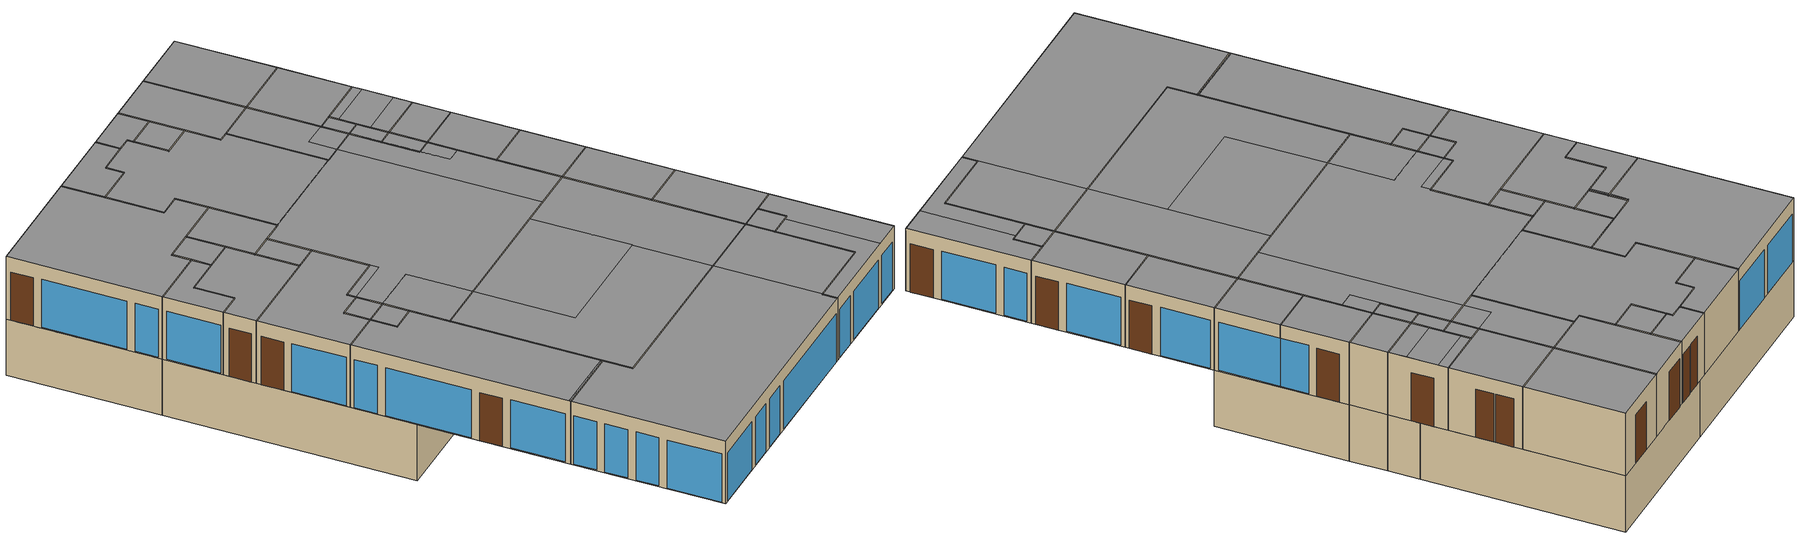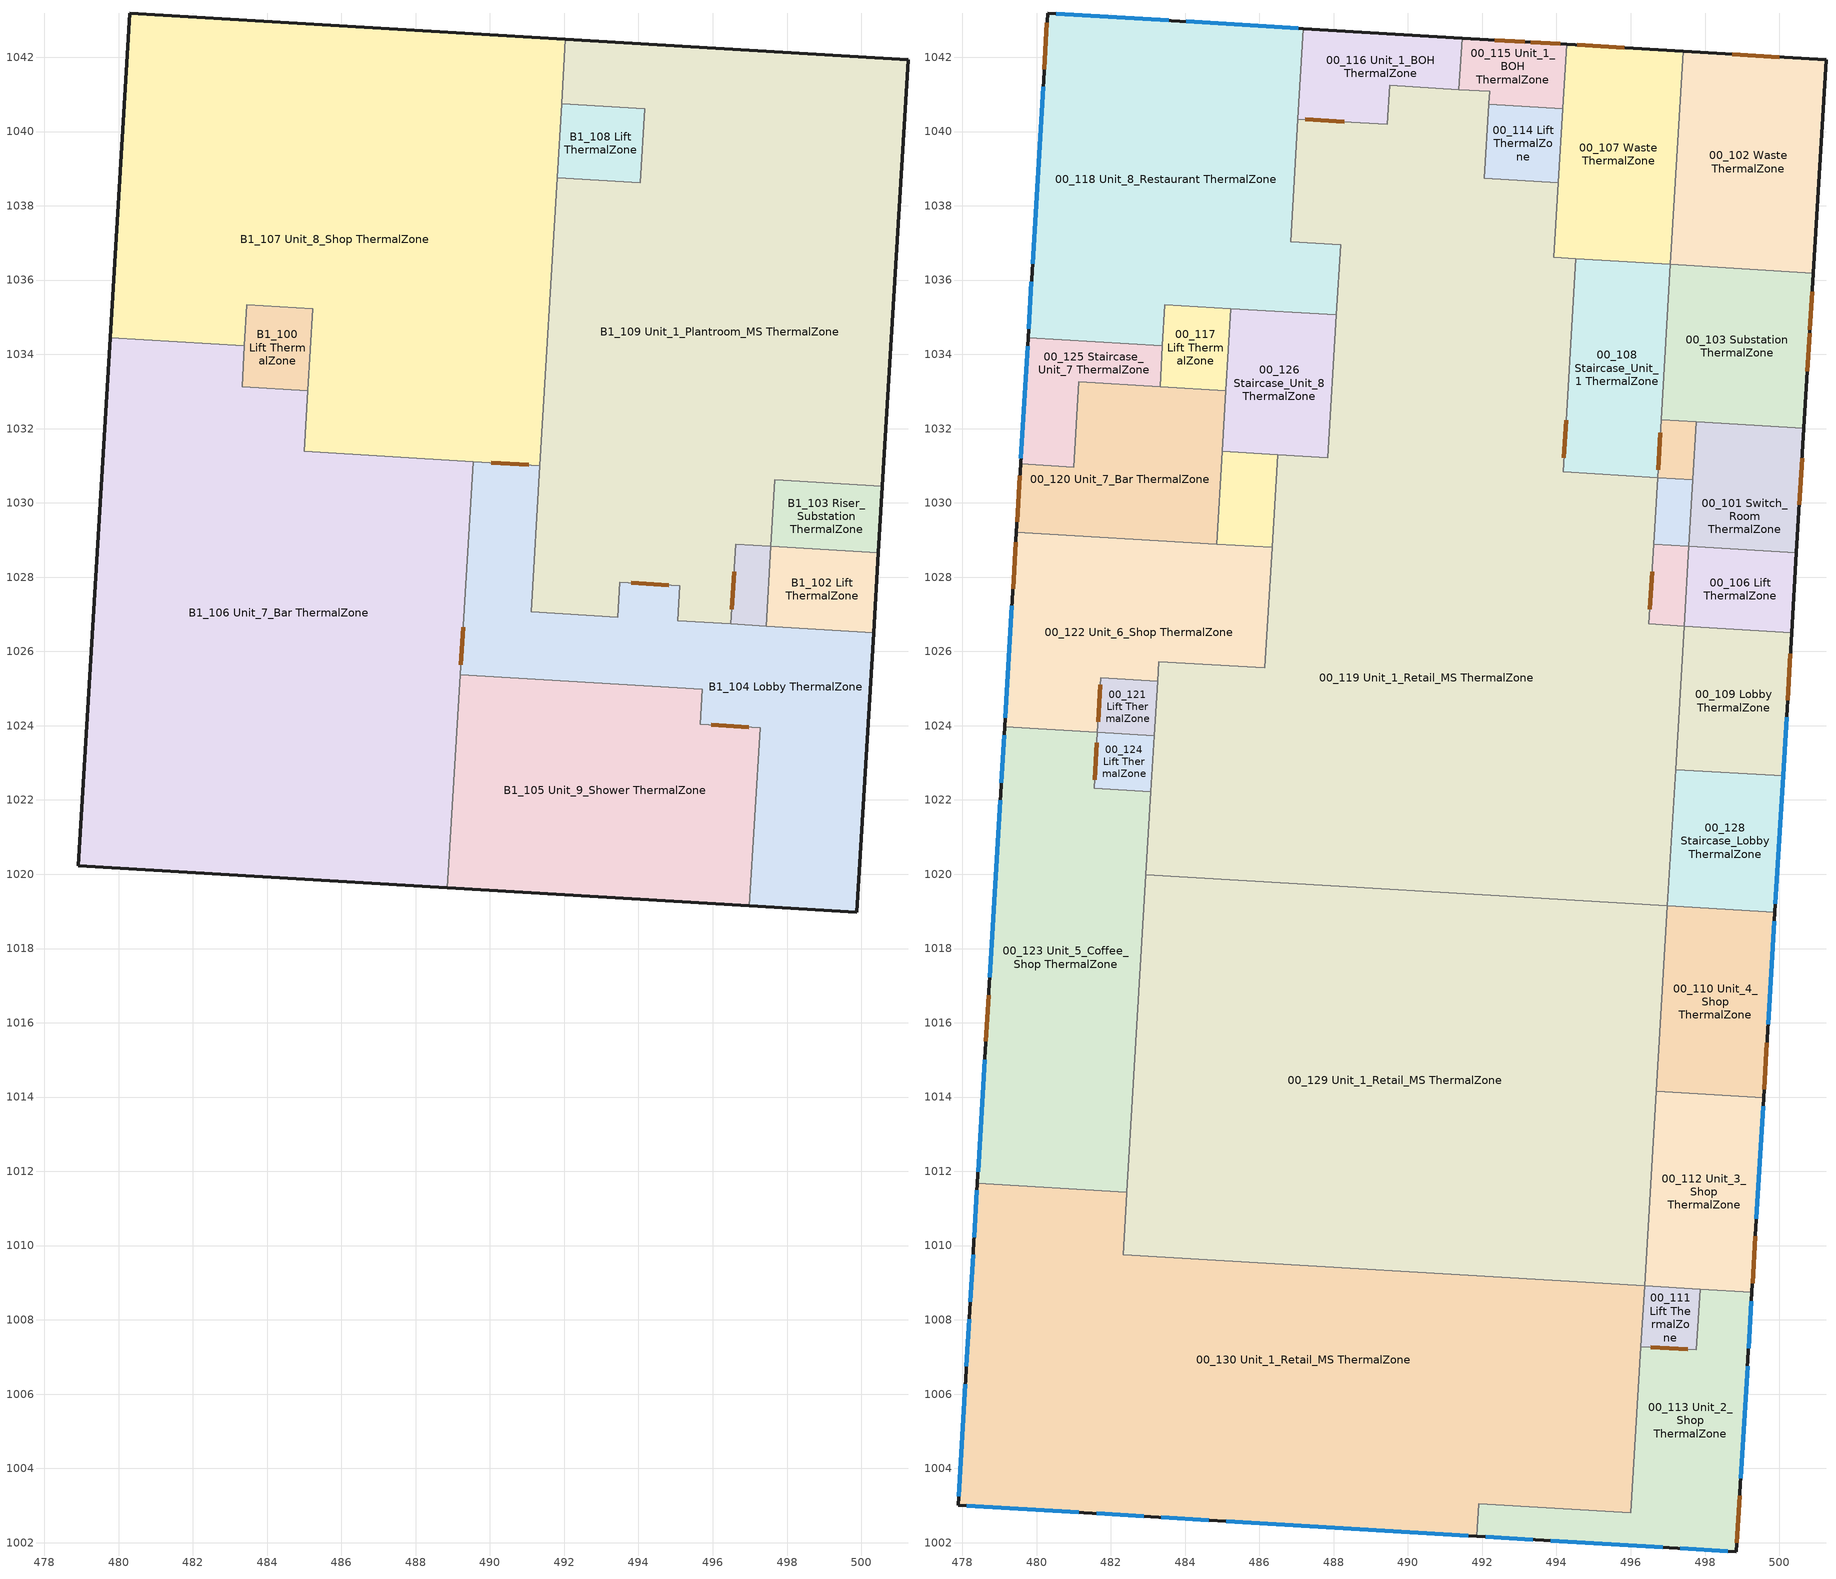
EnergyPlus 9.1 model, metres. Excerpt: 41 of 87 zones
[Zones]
B1_100 Lift ThermalZone
 floor ground ({54647348-283b-4247-b797-47b9932c739b}): 483.32,1033.13 483.46,1035.34 485.23,1035.23 485.1,1033.02 z15.75
 wall to B1_106 Unit_7_Bar ThermalZone (Interior Wall): 483.39,1034.24 483.32,1033.13 485.1,1033.02 z15.75:19.25
 wall to B1_107 Unit_8_Shop ThermalZone (Interior Wall): 485.1,1033.02 485.23,1035.23 483.46,1035.34 483.39,1034.24 z15.75:19.25
B1_101 Riser_4 ThermalZone
 floor ground ({54647348-283b-4247-b797-47b9932c739b}): 496.49,1026.74 496.62,1028.88 497.57,1028.83 497.44,1026.68 z15.75
 wall to B1_104 Lobby ThermalZone (Interior Wall): 496.49,1026.74 497.44,1026.68 z15.75:19.25
 wall to B1_102 Lift ThermalZone (Interior Wall): 497.44,1026.68 497.57,1028.83 z15.75:19.25
 wall to B1_109 Unit_1_Plantroom_MS ThermalZone (Interior Wall): 497.57,1028.83 496.62,1028.88 496.49,1026.74 z15.75:19.25
 door inside: 496.57,1028.14 496.51,1027.13 z15.75:17.86
B1_102 Lift ThermalZone
 floor ground ({54647348-283b-4247-b797-47b9932c739b}): 497.44,1026.68 497.57,1028.83 500.46,1028.65 500.33,1026.51 z15.75
 wall to B1_104 Lobby ThermalZone (Interior Wall): 497.44,1026.68 500.33,1026.51 z15.75:19.25
 wall ground (Underground Wall): 500.33,1026.51 500.46,1028.65 z15.75:19.25
 wall to B1_103 Riser_Substation ThermalZone (Interior Wall): 500.46,1028.65 497.57,1028.83 z15.75:19.25
B1_103 Riser_Substation ThermalZone
 floor ground ({54647348-283b-4247-b797-47b9932c739b}): 497.57,1028.83 497.67,1030.62 500.57,1030.45 500.46,1028.65 z15.75
 wall ground (Underground Wall): 500.46,1028.65 500.57,1030.45 z15.75:19.25
 wall to B1_109 Unit_1_Plantroom_MS ThermalZone (Interior Wall): 500.57,1030.45 497.67,1030.62 497.57,1028.83 z15.75:19.25
B1_104 Lobby ThermalZone
 floor ground ({54647348-283b-4247-b797-47b9932c739b}): 489.2,1025.37 489.55,1031.11 491.34,1031.01 491.11,1027.06 493.44,1026.92 493.5,1027.86 495.11,1027.77 495.05,1026.83 500.33,1026.51 499.88,1018.97 496.98,1019.14 497.27,1023.94 495.67,1024.04 495.72,1024.98 z15.75
 wall to B1_105 Unit_9_Shower ThermalZone (Interior Wall): 489.2,1025.37 495.72,1024.98 495.67,1024.04 497.27,1023.94 496.98,1019.14 z15.75:19.25
 wall ground (Underground Wall): 496.98,1019.14 499.88,1018.97 500.33,1026.51 z15.75:19.25
 wall to B1_109 Unit_1_Plantroom_MS ThermalZone (Interior Wall): 496.49,1026.74 495.05,1026.83 495.11,1027.77 493.5,1027.86 493.44,1026.92 491.11,1027.06 491.34,1031.01 z15.75:19.25
 wall to B1_106 Unit_7_Bar ThermalZone (Interior Wall): 489.55,1031.11 489.2,1025.37 z15.75:19.25
 wall to B1_107 Unit_8_Shop ThermalZone (Interior Wall): 491.34,1031.01 489.55,1031.11 z15.75:19.25
 door inside: 495.97,1024.02 496.97,1023.96 / 489.28,1026.65 489.22,1025.64 / 491.04,1031.02 490.03,1031.08 / 494.81,1027.79 493.8,1027.85 z15.75:17.86
B1_105 Unit_9_Shower ThermalZone
 floor ground ({54647348-283b-4247-b797-47b9932c739b}): 488.86,1019.63 489.2,1025.37 495.72,1024.98 495.67,1024.04 497.27,1023.94 496.98,1019.14 z15.75
 wall ground (Underground Wall): 488.86,1019.63 496.98,1019.14 z15.75:19.25
 wall to B1_106 Unit_7_Bar ThermalZone (Interior Wall): 489.2,1025.37 488.86,1019.63 z15.75:19.25
B1_106 Unit_7_Bar ThermalZone
 floor ground ({54647348-283b-4247-b797-47b9932c739b}): 478.92,1020.23 479.77,1034.45 483.39,1034.24 483.32,1033.13 485.1,1033.02 485,1031.39 489.55,1031.11 488.86,1019.63 z15.75
 wall ground (Underground Wall): 479.77,1034.45 478.92,1020.23 488.86,1019.63 z15.75:19.25
 wall to B1_107 Unit_8_Shop ThermalZone (Interior Wall): 483.39,1034.24 479.77,1034.45 / 489.55,1031.11 485,1031.39 485.1,1033.02 z15.75:19.25
B1_107 Unit_8_Shop ThermalZone
 floor ground ({54647348-283b-4247-b797-47b9932c739b}): 479.77,1034.45 480.3,1043.19 492.03,1042.48 491.34,1031.01 485,1031.39 485.23,1035.23 483.46,1035.34 483.39,1034.24 z15.75
 wall to B1_108 Lift ThermalZone (Interior Wall): 491.81,1038.76 491.93,1040.74 z15.75:19.25
 wall to B1_109 Unit_1_Plantroom_MS ThermalZone (Interior Wall): 491.93,1040.74 492.03,1042.48 / 491.34,1031.01 491.81,1038.76 z15.75:19.25
 wall ground (Underground Wall): 492.03,1042.48 480.3,1043.19 479.77,1034.45 z15.75:19.25
B1_108 Lift ThermalZone
 floor ground ({54647348-283b-4247-b797-47b9932c739b}): 491.81,1038.76 491.93,1040.74 494.17,1040.61 494.05,1038.63 z15.75
 wall to B1_109 Unit_1_Plantroom_MS ThermalZone (Interior Wall): 491.81,1038.76 494.05,1038.63 494.17,1040.61 491.93,1040.74 z15.75:19.25
B1_109 Unit_1_Plantroom_MS ThermalZone
 floor ground ({54647348-283b-4247-b797-47b9932c739b}): 491.11,1027.06 491.81,1038.76 494.05,1038.63 494.17,1040.61 491.93,1040.74 492.03,1042.48 501.26,1041.93 500.57,1030.45 497.67,1030.62 497.57,1028.83 496.62,1028.88 496.49,1026.74 495.05,1026.83 495.11,1027.77 493.5,1027.86 493.44,1026.92 z15.75
 wall ground (Underground Wall): 500.57,1030.45 501.26,1041.93 492.03,1042.48 z15.75:19.25
00_100 Riser_2 ThermalZone
 floor to B1_109 Unit_1_Plantroom_MS ThermalZone (Interior Floor): 496.73,1030.68 496.82,1032.24 497.77,1032.19 497.67,1030.62 z19.25
 floor to 01_105 Riser_1 ThermalZone (Interior Floor): 496.73,1030.68 496.82,1032.24 497.77,1032.19 497.67,1030.62 z23.15
 wall to 00_104 Riser_3 ThermalZone (Interior Wall): 496.73,1030.68 497.67,1030.62 z19.25:23.15
 wall to 00_101 Switch_Room ThermalZone (Interior Wall): 497.67,1030.62 497.77,1032.19 z19.25:23.15
 wall to 00_108 Staircase_Unit_1 ThermalZone (Interior Wall): 496.82,1032.24 496.73,1030.68 z19.25:23.15
 wall to 00_103 Substation ThermalZone (Interior Wall): 497.77,1032.19 496.82,1032.24 z19.25:23.15
 door inside: 496.8,1031.89 496.74,1030.89 z19.25:21.36
00_101 Switch_Room ThermalZone
 floor to B1_103 Riser_Substation ThermalZone (Interior Floor): 497.57,1028.83 497.67,1030.62 500.57,1030.45 500.46,1028.65 z19.25
 floor to B1_109 Unit_1_Plantroom_MS ThermalZone (Interior Floor): 497.67,1030.62 497.77,1032.19 500.66,1032.01 500.57,1030.45 z19.25
 floor to 01_110 Void ThermalZone (Interior Floor): 497.63,1029.88 497.73,1031.62 500.63,1031.45 500.52,1029.7 z23.15
 floor to 01_111 Void ThermalZone (Interior Floor): 497.57,1028.83 497.63,1029.88 500.52,1029.7 500.46,1028.65 z23.15
 floor to 01_118 Unit_8_Restaurant ThermalZone (Interior Floor): 497.73,1031.62 497.77,1032.19 500.66,1032.01 500.63,1031.45 z23.15
 wall outside (Exterior Wall): 500.46,1028.65 500.66,1032.01 z19.25:23.15
 wall to 00_106 Lift ThermalZone (Interior Wall): 497.57,1028.83 500.46,1028.65 z19.25:23.15
 wall to 00_104 Riser_3 ThermalZone (Interior Wall): 497.67,1030.62 497.57,1028.83 z19.25:23.15
 wall to 00_103 Substation ThermalZone (Interior Wall): 500.66,1032.01 497.77,1032.19 z19.25:23.15
 door: 500.54,1029.95 500.61,1031.21 z19.25:22.25
00_102 Waste ThermalZone
 floor to B1_109 Unit_1_Plantroom_MS ThermalZone (Interior Floor): 497.07,1036.42 497.42,1042.16 501.26,1041.93 500.91,1036.19 z19.25
 floor to 01_118 Unit_8_Restaurant ThermalZone (Interior Floor): 497.07,1036.42 497.42,1042.16 501.26,1041.93 500.91,1036.19 z23.15
 wall outside (Exterior Wall): 500.91,1036.19 501.26,1041.93 497.42,1042.16 z19.25:23.15
 wall to 00_103 Substation ThermalZone (Interior Wall): 497.07,1036.42 500.91,1036.19 z19.25:23.15
 wall to 00_107 Waste ThermalZone (Interior Wall): 497.42,1042.16 497.07,1036.42 z19.25:23.15
 door: 500,1042.01 498.73,1042.08 z19.25:22.25
00_103 Substation ThermalZone
 floor to B1_109 Unit_1_Plantroom_MS ThermalZone (Interior Floor): 496.82,1032.24 497.07,1036.42 500.91,1036.19 500.66,1032.01 z19.25
 floor to 01_118 Unit_8_Restaurant ThermalZone (Interior Floor): 496.82,1032.24 497.07,1036.42 500.91,1036.19 500.66,1032.01 z23.15
 wall outside (Exterior Wall): 500.66,1032.01 500.91,1036.19 z19.25:23.15
 wall to 00_108 Staircase_Unit_1 ThermalZone (Interior Wall): 497.07,1036.42 496.82,1032.24 z19.25:23.15
 door: 500.82,1034.67 500.88,1035.69 / 500.75,1033.54 500.82,1034.57 z19.25:22.25
00_104 Riser_3 ThermalZone
 floor to B1_109 Unit_1_Plantroom_MS ThermalZone (Interior Floor): 496.62,1028.88 496.73,1030.68 497.67,1030.62 497.57,1028.83 z19.25
 floor to 01_101 Riser_2 ThermalZone (Interior Floor): 496.62,1028.88 496.73,1030.68 497.67,1030.62 497.57,1028.83 z23.15
 wall to 00_105 Riser_4 ThermalZone (Interior Wall): 496.62,1028.88 497.57,1028.83 z19.25:23.15
 wall to 00_119 Unit_1_Retail_MS ThermalZone (Interior Wall): 496.73,1030.68 496.62,1028.88 z19.25:23.15
00_105 Riser_4 ThermalZone
 floor to B1_101 Riser_4 ThermalZone (Interior Floor): 496.49,1026.74 496.62,1028.88 497.57,1028.83 497.44,1026.68 z19.25
 floor to 01_102 Riser_3 ThermalZone (Interior Floor): 496.49,1026.74 496.62,1028.88 497.57,1028.83 497.44,1026.68 z23.15
 wall to 00_119 Unit_1_Retail_MS ThermalZone (Interior Wall): 496.62,1028.88 496.49,1026.74 497.44,1026.68 z19.25:23.15
 wall to 00_106 Lift ThermalZone (Interior Wall): 497.44,1026.68 497.57,1028.83 z19.25:23.15
 door inside: 496.57,1028.14 496.51,1027.13 z19.25:21.36
00_106 Lift ThermalZone
 floor to B1_102 Lift ThermalZone (Interior Floor): 497.44,1026.68 497.57,1028.83 500.46,1028.65 500.33,1026.51 z19.25
 floor to 01_112 Lift ThermalZone (Interior Floor): 497.44,1026.68 497.57,1028.83 500.46,1028.65 500.33,1026.51 z23.15
 wall outside (Exterior Wall): 500.33,1026.51 500.46,1028.65 z19.25:23.15
 wall to 00_109 Lobby ThermalZone (Interior Wall): 497.44,1026.68 500.33,1026.51 z19.25:23.15
00_107 Waste ThermalZone
 floor to B1_109 Unit_1_Plantroom_MS ThermalZone (Interior Floor): 493.93,1036.61 494.27,1042.35 497.42,1042.16 497.07,1036.42 z19.25
 floor to 01_118 Unit_8_Restaurant ThermalZone (Interior Floor): 493.93,1036.61 494.27,1042.35 497.42,1042.16 497.07,1036.42 z23.15
 wall outside (Exterior Wall): 497.42,1042.16 494.27,1042.35 z19.25:23.15
 wall to 00_108 Staircase_Unit_1 ThermalZone (Interior Wall): 494.52,1036.57 497.07,1036.42 z19.25:23.15
 wall to 00_119 Unit_1_Retail_MS ThermalZone (Interior Wall): 494.05,1038.63 493.93,1036.61 494.52,1036.57 z19.25:23.15
 wall to 00_114 Lift ThermalZone (Interior Wall): 494.17,1040.61 494.05,1038.63 z19.25:23.15
 wall to 00_115 Unit_1_BOH ThermalZone (Interior Wall): 494.27,1042.35 494.17,1040.61 z19.25:23.15
 door: 495.82,1042.26 494.56,1042.33 z19.25:22.25
00_108 Staircase_Unit_1 ThermalZone
 floor to B1_109 Unit_1_Plantroom_MS ThermalZone (Interior Floor): 494.18,1030.83 494.52,1036.57 497.07,1036.42 496.73,1030.68 z19.25
 floor to 01_106 Shared_Lobby_Entrance ThermalZone (Interior Floor): 495.2,1030.77 495.29,1032.34 496.82,1032.24 496.73,1030.68 z23.15
 floor to 01_118 Unit_8_Restaurant ThermalZone (Interior Floor): 494.18,1030.83 494.52,1036.57 497.07,1036.42 496.82,1032.24 495.29,1032.34 495.2,1030.77 z23.15
 wall to 00_119 Unit_1_Retail_MS ThermalZone (Interior Wall): 494.52,1036.57 494.18,1030.83 496.73,1030.68 z19.25:23.15
 door inside: 494.26,1032.22 494.2,1031.21 z19.25:21.36
00_109 Lobby ThermalZone
 floor to B1_104 Lobby ThermalZone (Interior Floor): 497.21,1022.82 497.44,1026.68 500.33,1026.51 500.1,1022.65 z19.25
 floor to 01_113 Lobby ThermalZone (Interior Floor): 497.21,1022.82 497.44,1026.68 500.33,1026.51 500.1,1022.65 z23.15
 wall outside (Exterior Wall): 500.1,1022.65 500.33,1026.51 z19.25:23.15
 wall to 00_128 Staircase_Lobby ThermalZone (Interior Wall): 497.21,1022.82 500.1,1022.65 z19.25:23.15
 wall to 00_119 Unit_1_Retail_MS ThermalZone (Interior Wall): 497.44,1026.68 497.21,1022.82 z19.25:23.15
 window: 500.1,1022.65 500.19,1024.22 z19.3:22.3
 door: 500.22,1024.68 500.3,1025.94 z19.25:22.25
00_110 Unit_4_Shop ThermalZone
 floor ground (Slab on Grade): 496.68,1014.15 496.98,1019.14 499.88,1018.97 499.58,1013.98 z19.25
 floor to 01_116 Unit_9_Shop ThermalZone (Interior Floor): 496.68,1014.15 496.98,1019.14 499.88,1018.97 499.58,1013.98 z23.15
 wall outside (Exterior Wall): 499.58,1013.98 499.88,1018.97 z19.25:23.15
 wall to 00_112 Unit_3_Shop ThermalZone (Interior Wall): 496.68,1014.15 499.58,1013.98 z19.25:23.15
 wall to 00_129 Unit_1_Retail_MS ThermalZone (Interior Wall): 496.98,1019.14 496.68,1014.15 z19.25:23.15
 wall to 00_128 Staircase_Lobby ThermalZone (Interior Wall): 499.88,1018.97 496.98,1019.14 z19.25:23.15
 window: 499.7,1015.97 499.87,1018.74 z19.3:22.3
 door: 499.59,1014.21 499.67,1015.47 z19.25:22.25
00_111 Lift ThermalZone
 floor ground (Slab on Grade): 496.27,1007.28 496.37,1008.91 497.87,1008.82 497.77,1007.19 z19.25
 floor to 01_103 Lift ThermalZone (Interior Floor): 496.27,1007.28 496.37,1008.91 497.87,1008.82 497.77,1007.19 z23.15
 wall to 00_113 Unit_2_Shop ThermalZone (Interior Wall): 496.27,1007.28 497.77,1007.19 497.87,1008.82 z19.25:23.15
 wall to 00_130 Unit_1_Retail_MS ThermalZone (Interior Wall): 496.37,1008.91 496.27,1007.28 z19.25:23.15
 wall to 00_112 Unit_3_Shop ThermalZone (Interior Wall): 497.87,1008.82 496.37,1008.91 z19.25:23.15
 door inside: 496.54,1007.26 497.53,1007.21 z19.25:21.36
00_112 Unit_3_Shop ThermalZone
 floor ground (Slab on Grade): 496.37,1008.91 496.68,1014.15 499.58,1013.98 499.26,1008.74 z19.25
 floor to 01_116 Unit_9_Shop ThermalZone (Interior Floor): 496.37,1008.91 496.68,1014.15 499.58,1013.98 499.26,1008.74 z23.15
 wall outside (Exterior Wall): 499.26,1008.74 499.58,1013.98 z19.25:23.15
 wall to 00_113 Unit_2_Shop ThermalZone (Interior Wall): 497.87,1008.82 499.26,1008.74 z19.25:23.15
 wall to 00_129 Unit_1_Retail_MS ThermalZone (Interior Wall): 496.68,1014.15 496.37,1008.91 z19.25:23.15
 window: 499.38,1010.73 499.57,1013.75 z19.3:22.3
 door: 499.28,1008.98 499.36,1010.25 z19.25:22.25
00_113 Unit_2_Shop ThermalZone
 floor ground (Slab on Grade): 491.86,1002.17 491.91,1003.04 496,1002.8 496.27,1007.28 497.77,1007.19 497.87,1008.82 499.26,1008.74 498.85,1001.75 z19.25
 floor to 01_115 Staircase_Unit_9 ThermalZone (Interior Floor): 497.15,1001.85 497.47,1007.21 497.77,1007.19 497.87,1008.82 499.26,1008.74 498.85,1001.75 z23.15
 floor to 01_116 Unit_9_Shop ThermalZone (Interior Floor): 491.86,1002.17 491.91,1003.04 496,1002.8 496.27,1007.28 497.47,1007.21 497.15,1001.85 z23.15
 wall outside (Exterior Wall): 491.86,1002.17 498.85,1001.75 499.26,1008.74 z19.25:23.15
 wall to 00_130 Unit_1_Retail_MS ThermalZone (Interior Wall): 496.27,1007.28 496,1002.8 491.91,1003.04 491.86,1002.17 z19.25:23.15
 window: 497.33,1001.84 498.61,1001.77 / 493.84,1002.05 496.86,1001.87 / 492.09,1002.16 493.37,1002.08 / 499.17,1007.23 499.25,1008.5 / 498.96,1003.74 499.15,1006.76 z19.3:22.3
 door: 498.86,1002 498.94,1003.26 z19.25:22.25
00_114 Lift ThermalZone
 floor to B1_108 Lift ThermalZone (Interior Floor): 492.06,1038.74 492.18,1040.73 494.17,1040.61 494.05,1038.63 z19.25
 floor to 01_118 Unit_8_Restaurant ThermalZone (Interior Floor): 492.06,1038.74 492.18,1040.73 494.17,1040.61 494.05,1038.63 z23.15
 wall to 00_119 Unit_1_Retail_MS ThermalZone (Interior Wall): 492.18,1040.73 492.06,1038.74 494.05,1038.63 z19.25:23.15
 wall to 00_115 Unit_1_BOH ThermalZone (Interior Wall): 494.17,1040.61 492.18,1040.73 z19.25:23.15
00_115 Unit_1_BOH ThermalZone
 floor to B1_107 Unit_8_Shop ThermalZone (Interior Floor): 491.37,1041.13 491.46,1042.52 492.03,1042.48 491.95,1041.1 z19.25
 floor to B1_109 Unit_1_Plantroom_MS ThermalZone (Interior Floor): 491.95,1041.1 492.03,1042.48 494.27,1042.35 494.17,1040.61 492.18,1040.73 492.2,1041.08 z19.25
 floor to 01_118 Unit_8_Restaurant ThermalZone (Interior Floor): 491.37,1041.13 491.46,1042.52 494.27,1042.35 494.17,1040.61 492.18,1040.73 492.2,1041.08 z23.15
 wall outside (Exterior Wall): 494.27,1042.35 491.46,1042.52 z19.25:23.15
 wall to 00_119 Unit_1_Retail_MS ThermalZone (Interior Wall): 491.37,1041.13 492.2,1041.08 492.18,1040.75 492.18,1040.73 z19.25:23.15
 wall to 00_116 Unit_1_BOH ThermalZone (Interior Wall): 491.46,1042.52 491.37,1041.13 z19.25:23.15
 door: 494.11,1042.36 493.31,1042.41 / 493.14,1042.42 492.34,1042.46 z19.25:22.25
00_116 Unit_1_BOH ThermalZone
 floor to B1_107 Unit_8_Shop ThermalZone (Interior Floor): 487.04,1040.34 487.18,1042.78 491.46,1042.52 491.37,1041.13 489.51,1041.24 489.45,1040.19 z19.25
 floor to 01_118 Unit_8_Restaurant ThermalZone (Interior Floor): 487.04,1040.34 487.18,1042.78 491.46,1042.52 491.37,1041.13 489.51,1041.24 489.45,1040.19 z23.15
 wall outside (Exterior Wall): 491.46,1042.52 487.18,1042.78 z19.25:23.15
 wall to 00_119 Unit_1_Retail_MS ThermalZone (Interior Wall): 487.04,1040.34 489.45,1040.19 489.51,1041.24 491.37,1041.13 z19.25:23.15
 wall to 00_118 Unit_8_Restaurant ThermalZone (Interior Wall): 487.18,1042.78 487.04,1040.34 z19.25:23.15
 door inside: 487.23,1040.33 488.28,1040.26 z19.25:21.36
00_117 Lift ThermalZone
 floor to B1_100 Lift ThermalZone (Interior Floor): 483.32,1033.13 483.46,1035.34 485.23,1035.23 485.1,1033.02 z19.25
 floor to 01_100 Lift ThermalZone (Interior Floor): 483.32,1033.13 483.46,1035.34 485.23,1035.23 485.1,1033.02 z23.15
 wall to 00_120 Unit_7_Bar ThermalZone (Interior Wall): 483.32,1033.13 485.1,1033.02 z19.25:23.15
 wall to 00_126 Staircase_Unit_8 ThermalZone (Interior Wall): 485.1,1033.02 485.23,1035.23 z19.25:23.15
 wall to 00_118 Unit_8_Restaurant ThermalZone (Interior Wall): 485.23,1035.23 483.46,1035.34 483.39,1034.24 z19.25:23.15
 wall to 00_125 Staircase_Unit_7 ThermalZone (Interior Wall): 483.39,1034.24 483.32,1033.13 z19.25:23.15
00_118 Unit_8_Restaurant ThermalZone
 floor to B1_107 Unit_8_Shop ThermalZone (Interior Floor): 479.77,1034.45 480.3,1043.19 487.18,1042.78 486.84,1037.04 488.19,1036.95 488.07,1035.06 483.46,1035.34 483.39,1034.24 z19.25
 floor to 01_100 Lift ThermalZone (Interior Floor): 483.3,1034.24 483.37,1035.35 483.46,1035.34 483.39,1034.24 z23.15
 floor to 01_118 Unit_8_Restaurant ThermalZone (Interior Floor): 479.77,1034.45 480.3,1043.19 487.18,1042.78 486.84,1037.04 488.19,1036.95 488.07,1035.06 483.37,1035.35 483.3,1034.24 z23.15
 wall outside (Exterior Wall): 487.18,1042.78 480.3,1043.19 479.77,1034.45 z19.25:23.15
 wall to 00_125 Staircase_Unit_7 ThermalZone (Interior Wall): 479.77,1034.45 483.39,1034.24 z19.25:23.15
 wall to 00_126 Staircase_Unit_8 ThermalZone (Interior Wall): 485.23,1035.23 488.07,1035.06 z19.25:23.15
 wall to 00_119 Unit_1_Retail_MS ThermalZone (Interior Wall): 488.07,1035.06 488.19,1036.95 486.84,1037.04 487.04,1040.34 z19.25:23.15
 window: 479.86,1035.96 479.79,1034.69 / 480.18,1041.2 479.89,1036.44 / 483.55,1042.99 480.54,1043.17 / 487.04,1042.78 484.02,1042.96 z19.3:22.3
 door: 480.28,1042.92 480.2,1041.68 z19.25:22.25
00_119 Unit_1_Retail_MS ThermalZone
 floor to B1_104 Lobby ThermalZone (Interior Floor): 489.2,1025.37 489.55,1031.11 491.34,1031.01 491.11,1027.06 493.44,1026.92 493.5,1027.86 495.11,1027.77 495.05,1026.83 497.44,1026.68 497.27,1023.94 495.67,1024.04 495.72,1024.98 z19.25
 floor to B1_105 Unit_9_Shower ThermalZone (Interior Floor): 488.86,1019.63 489.2,1025.37 495.72,1024.98 495.67,1024.04 497.27,1023.94 496.98,1019.14 z19.25
 floor to B1_106 Unit_7_Bar ThermalZone (Interior Floor): 482.95,1019.99 483.29,1025.73 486.15,1025.56 486.49,1031.3 489.55,1031.11 488.86,1019.63 z19.25
 floor to B1_107 Unit_8_Shop ThermalZone (Interior Floor): 486.84,1037.04 487.04,1040.34 489.45,1040.19 489.51,1041.24 491.95,1041.1 491.34,1031.01 487.84,1031.21 488.19,1036.95 z19.25
 floor to B1_108 Lift ThermalZone (Interior Floor): 491.81,1038.76 491.93,1040.74 492.18,1040.73 492.06,1038.74 z19.25
 floor to B1_109 Unit_1_Plantroom_MS ThermalZone (Interior Floor): 491.93,1040.74 491.95,1041.1 492.2,1041.08 492.18,1040.73 z19.25; 491.11,1027.06 491.81,1038.76 494.05,1038.63 493.93,1036.61 494.52,1036.57 494.18,1030.83 496.73,1030.68 496.49,1026.74 495.05,1026.83 495.11,1027.77 493.5,1027.86 493.44,1026.92 z19.25
 floor to 01_104 Riser_4 ThermalZone (Interior Floor): 496.39,1025.04 496.49,1026.74 497.44,1026.68 497.34,1024.98 z23.15
 floor to 01_106 Shared_Lobby_Entrance ThermalZone (Interior Floor): 494.51,1019.29 495.2,1030.77 496.73,1030.68 496.39,1025.04 497.34,1024.98 496.98,1019.14 z23.15
 floor to 01_108 Unit_6_Shop ThermalZone (Interior Floor): 483.17,1023.73 483.26,1025.2 486.12,1025.03 486.49,1031.3 495.2,1030.77 494.51,1019.29 485.8,1019.82 486.03,1023.56 z23.15
 floor to 01_117 Unit_5_Coffee_Shop ThermalZone (Interior Floor): 482.95,1019.99 483.17,1023.73 486.03,1023.56 485.8,1019.82 z23.15
 floor to 01_118 Unit_8_Restaurant ThermalZone (Interior Floor): 486.84,1037.04 487.04,1040.34 489.45,1040.19 489.51,1041.24 492.2,1041.08 492.06,1038.74 494.05,1038.63 493.93,1036.61 494.52,1036.57 494.18,1030.83 487.84,1031.21 488.19,1036.95 z23.15
 floor to 01_120 Unit_6_Double_Volume ThermalZone (Interior Floor): 483.26,1025.2 483.29,1025.73 486.15,1025.56 486.12,1025.03 z23.15
 wall to 00_129 Unit_1_Retail_MS ThermalZone (Interior Wall): 482.95,1019.99 496.98,1019.14 z19.25:23.15
 wall to 00_128 Staircase_Lobby ThermalZone (Interior Wall): 496.98,1019.14 497.21,1022.82 z19.25:23.15
 wall to 00_121 Lift ThermalZone (Interior Wall): 483.26,1025.2 483.17,1023.73 z19.25:23.15
 wall to 00_122 Unit_6_Shop ThermalZone (Interior Wall): 486.34,1028.8 486.15,1025.56 483.29,1025.73 483.26,1025.2 z19.25:23.15
 wall to 00_123 Unit_5_Coffee_Shop ThermalZone (Interior Wall): 483.08,1022.23 482.95,1019.99 z19.25:23.15
 wall to 00_124 Lift ThermalZone (Interior Wall): 483.17,1023.73 483.08,1022.23 z19.25:23.15
 wall to 00_126 Staircase_Unit_8 ThermalZone (Interior Wall): 488.07,1035.06 487.84,1031.21 486.49,1031.3 z19.25:23.15
 wall to 00_127 Riser_Smoke ThermalZone (Interior Wall): 486.49,1031.3 486.34,1028.8 z19.25:23.15
00_120 Unit_7_Bar ThermalZone
 floor to B1_106 Unit_7_Bar ThermalZone (Interior Floor): 479.46,1029.21 479.57,1031.05 481,1030.96 481.14,1033.26 485.1,1033.02 484.85,1028.89 z19.25
 floor to 01_119 Unit_7_Double_Volume ThermalZone (Interior Floor): 479.46,1029.21 479.57,1031.05 481,1030.96 481.14,1033.26 485.1,1033.02 484.85,1028.89 z23.15
 wall outside (Exterior Wall): 479.57,1031.05 479.46,1029.21 z19.25:23.15
 wall to 00_122 Unit_6_Shop ThermalZone (Interior Wall): 479.46,1029.21 484.85,1028.89 z19.25:23.15
 wall to 00_126 Staircase_Unit_8 ThermalZone (Interior Wall): 485,1031.39 485.1,1033.02 z19.25:23.15
 wall to 00_127 Riser_Smoke ThermalZone (Interior Wall): 484.85,1028.89 485,1031.39 z19.25:23.15
 wall to 00_125 Staircase_Unit_7 ThermalZone (Interior Wall): 483.32,1033.13 481.14,1033.26 481,1030.96 479.57,1031.05 z19.25:23.15
 door: 479.55,1030.74 479.47,1029.49 z19.25:22.25
00_121 Lift ThermalZone
 floor to B1_106 Unit_7_Bar ThermalZone (Interior Floor): 481.64,1023.82 481.73,1025.3 483.26,1025.2 483.17,1023.73 z19.25
 floor to 01_121 Lift ThermalZone (Interior Floor): 481.64,1023.82 481.73,1025.3 483.26,1025.2 483.17,1023.73 z23.15
 wall to 00_124 Lift ThermalZone (Interior Wall): 481.64,1023.82 483.17,1023.73 z19.25:23.15
 wall to 00_122 Unit_6_Shop ThermalZone (Interior Wall): 483.26,1025.2 481.73,1025.3 481.64,1023.82 z19.25:23.15
 door inside: 481.71,1025.1 481.65,1024.1 z19.25:21.36
00_122 Unit_6_Shop ThermalZone
 floor to B1_106 Unit_7_Bar ThermalZone (Interior Floor): 479.14,1023.97 479.46,1029.21 486.34,1028.8 486.15,1025.56 483.29,1025.73 483.26,1025.2 481.73,1025.3 481.64,1023.82 z19.25
 floor to 01_120 Unit_6_Double_Volume ThermalZone (Interior Floor): 479.14,1023.97 479.46,1029.21 486.34,1028.8 486.15,1025.56 483.29,1025.73 483.26,1025.2 481.73,1025.3 481.64,1023.82 z23.15
 wall outside (Exterior Wall): 479.46,1029.21 479.14,1023.97 z19.25:23.15
 wall to 00_123 Unit_5_Coffee_Shop ThermalZone (Interior Wall): 479.14,1023.97 481.64,1023.82 z19.25:23.15
 wall to 00_127 Riser_Smoke ThermalZone (Interior Wall): 486.34,1028.8 484.85,1028.89 z19.25:23.15
 window: 479.34,1027.23 479.16,1024.21 z19.3:22.3
 door: 479.44,1028.94 479.37,1027.69 z19.25:22.25
00_123 Unit_5_Coffee_Shop ThermalZone
 floor to B1_106 Unit_7_Bar ThermalZone (Interior Floor): 478.92,1020.23 479.14,1023.97 481.64,1023.82 481.55,1022.32 483.08,1022.23 482.95,1019.99 z19.25
 floor ground (Slab on Grade): 478.4,1011.68 478.92,1020.23 482.95,1019.99 482.43,1011.44 z19.25
 floor to 01_117 Unit_5_Coffee_Shop ThermalZone (Interior Floor): 478.4,1011.68 478.41,1011.78 482.44,1011.53 482.43,1011.44 z23.15
 floor to 01_123 Unit_5_Double_Volume ThermalZone (Interior Floor): 478.41,1011.78 479.14,1023.97 481.64,1023.82 481.55,1022.32 483.08,1022.23 482.44,1011.53 z23.15
 wall outside (Exterior Wall): 479.14,1023.97 478.4,1011.68 z19.25:23.15
 wall to 00_130 Unit_1_Retail_MS ThermalZone (Interior Wall): 478.4,1011.68 482.43,1011.44 z19.25:23.15
 wall to 00_124 Lift ThermalZone (Interior Wall): 483.08,1022.23 481.55,1022.32 481.64,1023.82 z19.25:23.15
 wall to 00_129 Unit_1_Retail_MS ThermalZone (Interior Wall): 482.43,1011.44 482.95,1019.99 z19.25:23.15
 window: 478.6,1015 478.42,1011.98 / 479.02,1021.99 478.74,1017.22 / 479.13,1023.74 479.05,1022.47 z19.3:22.3
 door inside: 481.56,1022.54 481.62,1023.54 z19.25:21.36
 door: 478.71,1016.74 478.63,1015.5 z19.25:22.25
00_124 Lift ThermalZone
 floor to B1_106 Unit_7_Bar ThermalZone (Interior Floor): 481.55,1022.32 481.64,1023.82 483.17,1023.73 483.08,1022.23 z19.25
 floor to 01_122 Lift ThermalZone (Interior Floor): 481.55,1022.32 481.64,1023.82 483.17,1023.73 483.08,1022.23 z23.15
00_125 Staircase_Unit_7 ThermalZone
 floor to B1_106 Unit_7_Bar ThermalZone (Interior Floor): 479.57,1031.05 479.77,1034.45 483.39,1034.24 483.32,1033.13 481.14,1033.26 481,1030.96 z19.25
 floor to 01_100 Lift ThermalZone (Interior Floor): 483.23,1033.13 483.3,1034.24 483.39,1034.24 483.32,1033.13 z23.15
 floor to 01_119 Unit_7_Double_Volume ThermalZone (Interior Floor): 479.57,1031.05 479.77,1034.45 483.3,1034.24 483.23,1033.13 481.14,1033.26 481,1030.96 z23.15
 wall outside (Exterior Wall): 479.77,1034.45 479.57,1031.05 z19.25:23.15
 window: 479.76,1034.22 479.58,1031.2 z19.3:22.3
00_126 Staircase_Unit_8 ThermalZone
 floor to B1_107 Unit_8_Shop ThermalZone (Interior Floor): 485,1031.39 485.23,1035.23 488.07,1035.06 487.84,1031.21 z19.25
 floor to 01_109 Staircase_Unit_8 ThermalZone (Interior Floor): 485,1031.39 485.23,1035.23 488.07,1035.06 487.84,1031.21 z23.15
 wall to 00_127 Riser_Smoke ThermalZone (Interior Wall): 485,1031.39 486.49,1031.3 z19.25:23.15
00_127 Riser_Smoke ThermalZone
 floor to B1_106 Unit_7_Bar ThermalZone (Interior Floor): 484.85,1028.89 485,1031.39 486.49,1031.3 486.34,1028.8 z19.25
 floor to 01_107 Riser_Smoke ThermalZone (Interior Floor): 484.85,1028.89 485,1031.39 486.49,1031.3 486.34,1028.8 z23.15
00_128 Staircase_Lobby ThermalZone
 floor to B1_104 Lobby ThermalZone (Interior Floor): 496.98,1019.14 497.21,1022.82 500.1,1022.65 499.88,1018.97 z19.25
 floor to 01_114 Staircase_Lobby ThermalZone (Interior Floor): 496.98,1019.14 497.21,1022.82 500.1,1022.65 499.88,1018.97 z23.15
 wall outside (Exterior Wall): 499.88,1018.97 500.1,1022.65 z19.25:23.15
 window: 499.89,1019.21 500.1,1022.65 z19.3:22.3
00_129 Unit_1_Retail_MS ThermalZone
 floor ground (Slab on Grade): 482.33,1009.76 482.95,1019.99 496.98,1019.14 496.37,1008.91 z19.25
 floor to 01_108 Unit_6_Shop ThermalZone (Interior Floor): 485.46,1014.08 485.8,1019.82 492.89,1019.39 492.55,1013.65 z23.15
 floor to 01_116 Unit_9_Shop ThermalZone (Interior Floor): 492.28,1009.16 492.89,1019.39 496.98,1019.14 496.37,1008.91 z23.15
 floor to 01_117 Unit_5_Coffee_Shop ThermalZone (Interior Floor): 482.33,1009.76 482.95,1019.99 485.8,1019.82 485.46,1014.08 492.55,1013.65 492.28,1009.16 z23.15
 wall to 00_130 Unit_1_Retail_MS ThermalZone (Interior Wall): 482.43,1011.44 482.43,1011.41 482.33,1009.76 496.37,1008.91 z19.25:23.15
00_130 Unit_1_Retail_MS ThermalZone
 floor ground (Slab on Grade): 477.88,1003.01 478.4,1011.68 482.43,1011.44 482.33,1009.76 496.37,1008.91 496,1002.8 491.91,1003.04 491.86,1002.17 z19.25
 floor to 01_116 Unit_9_Shop ThermalZone (Interior Floor): 491.91,1003.04 492.28,1009.16 496.37,1008.91 496,1002.8 z23.15
 floor to 01_117 Unit_5_Coffee_Shop ThermalZone (Interior Floor): 477.88,1003.01 478.4,1011.68 482.43,1011.44 482.33,1009.76 492.28,1009.16 491.86,1002.17 z23.15
 wall outside (Exterior Wall): 478.4,1011.68 477.88,1003.01 491.86,1002.17 z19.25:23.15
 window: 485.11,1002.58 491.62,1002.19 / 483.36,1002.68 484.63,1002.61 / 481.61,1002.79 482.89,1002.71 / 478.12,1003 481.14,1002.82 / 478.08,1006.26 477.9,1003.25 / 478.18,1008.02 478.11,1006.74 / 478.29,1009.76 478.21,1008.49 / 478.39,1011.49 478.32,1010.22 z19.3:22.3
[Building]
bldg-1
[Site:Location]
SAN_FRANCISCO: Latitude {deg}=37.62; Longitude {deg}=-122.38; Time Zone {hr}=-8; Elevation {m}=5
[Construction]
Exterior Wall; Interior Floor; Interior Wall; Slab on Grade; Underground Wall; {54647348-283b-4247-b797-47b9932c739b}: 
[Zone]
00_100 Riser_2 ThermalZone; 00_101 Switch_Room ThermalZone; 00_102 Waste ThermalZone; 00_103 Substation ThermalZone; 00_104 Riser_3 ThermalZone; 00_105 Riser_4 ThermalZone; 00_106 Lift ThermalZone; 00_107 Waste ThermalZone; 00_108 Staircase_Unit_1 ThermalZone; 00_109 Lobby ThermalZone; 00_110 Unit_4_Shop ThermalZone; 00_111 Lift ThermalZone; 00_112 Unit_3_Shop ThermalZone; 00_113 Unit_2_Shop ThermalZone; 00_114 Lift ThermalZone; 00_115 Unit_1_BOH ThermalZone; 00_116 Unit_1_BOH ThermalZone; 00_117 Lift ThermalZone; 00_118 Unit_8_Restaurant ThermalZone; 00_119 Unit_1_Retail_MS ThermalZone; 00_120 Unit_7_Bar ThermalZone; 00_121 Lift ThermalZone; 00_122 Unit_6_Shop ThermalZone; 00_123 Unit_5_Coffee_Shop ThermalZone; 00_124 Lift ThermalZone; 00_125 Staircase_Unit_7 ThermalZone; 00_126 Staircase_Unit_8 ThermalZone; 00_127 Riser_Smoke ThermalZone; 00_128 Staircase_Lobby ThermalZone; 00_129 Unit_1_Retail_MS ThermalZone; 00_130 Unit_1_Retail_MS ThermalZone; B1_100 Lift ThermalZone; B1_101 Riser_4 ThermalZone; B1_102 Lift ThermalZone; B1_103 Riser_Substation ThermalZone; B1_104 Lobby ThermalZone; B1_105 Unit_9_Shower ThermalZone; B1_106 Unit_7_Bar ThermalZone; B1_107 Unit_8_Shop ThermalZone; B1_108 Lift ThermalZone; B1_109 Unit_1_Plantroom_MS ThermalZone
